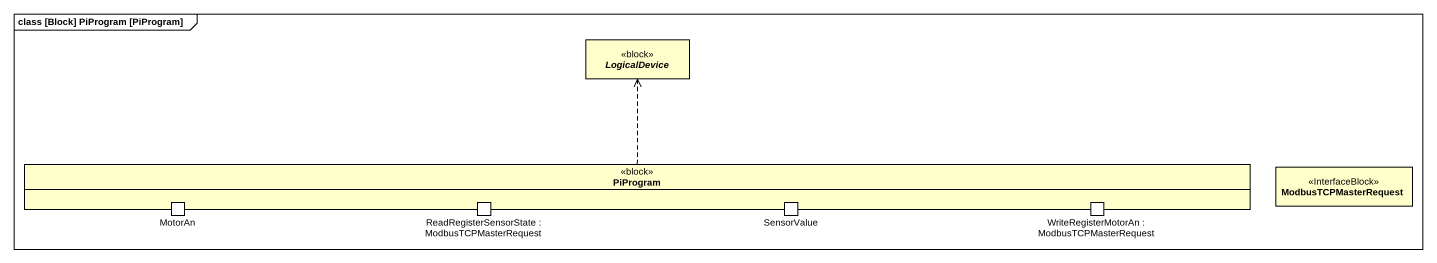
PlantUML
@startuml
mainframe class [Block] PiProgram [PiProgram]
allowmixing
hide circle
hide empty members
abstract class LogicalDevice <<block>>
rectangle PiProgram <<block>> {
  port MotorAn
  port "ReadRegisterSensorState : ModbusTCPMasterRequest" as ReadRegisterSensorState
  port SensorValue
  port "WriteRegisterMotorAn : ModbusTCPMasterRequest" as WriteRegisterMotorAn
}
class ModbusTCPMasterRequest <<InterfaceBlock>>
PiProgram .up.> LogicalDevice
@enduml
